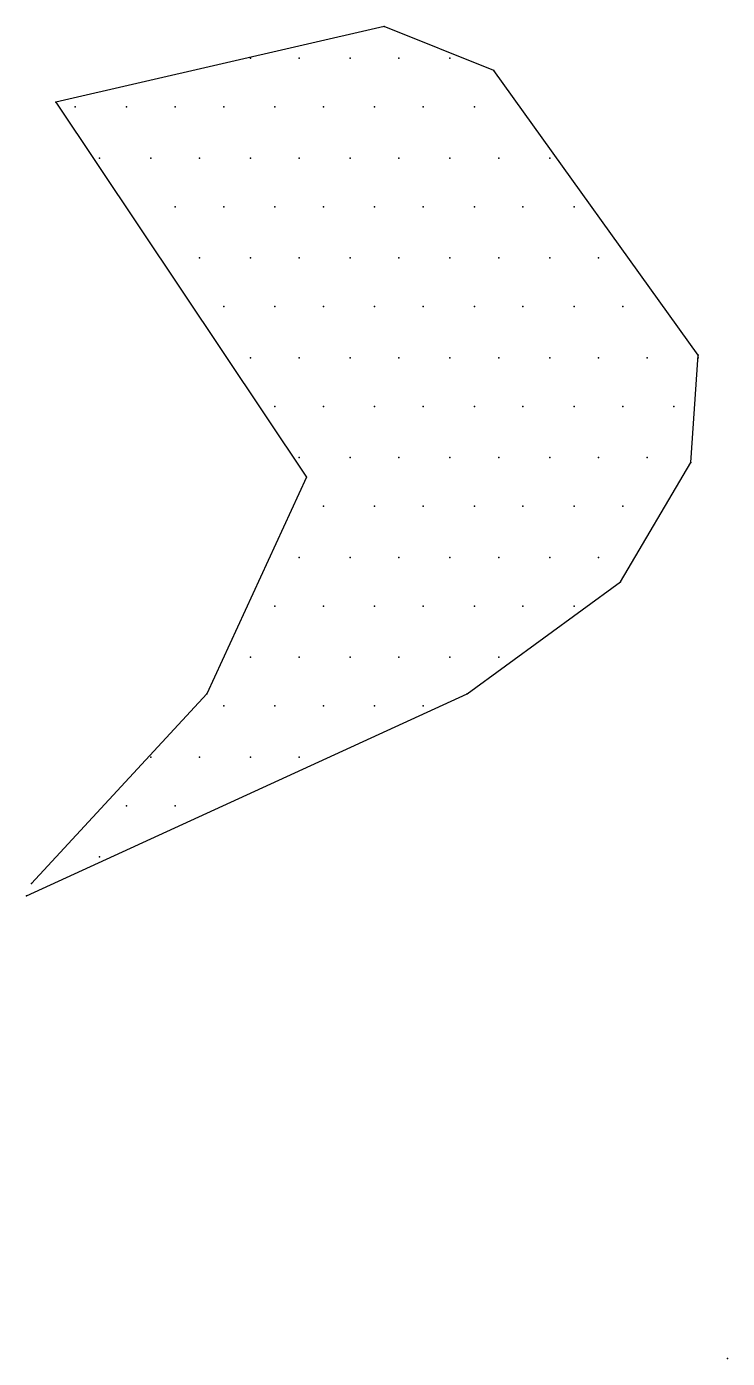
# Model space of a CAD drawing. Extents: x 204392 to 206166, y 706239 to 707835.
# Drawn here: x 204753.55 to 204756.59, y 707763.55 to 707769.33 of the extents above; entities that cross this region are included whole.
import ezdxf

# ---------------------------------------------------------------- set-up
doc = ezdxf.new("R2010")
doc.units = 0
doc.header["$LTSCALE"] = 7
doc.header["$MEASUREMENT"] = 0
doc.layers.add('FNCP001', color=2, linetype='Continuous')
doc.layers.add('KOTERET', color=1, linetype='Continuous')

# ---------------------------------------------------------------- blocks, each defined once
blk = doc.blocks.new('elips')
at = {"layer": 'KOTERET', "color": 2, "linetype": 'Continuous'}
for points in [[(183483.1006, 676929.994), (183482.388, 676929.8304)], [(183483.3381, 676929.899), (183483.1006, 676929.994)], [(183482.8103, 676929.9254), (183482.8103, 676929.9254)], [(183482.9158, 676929.9254), (183482.9158, 676929.9254)], [(183483.0267, 676929.9254), (183483.0267, 676929.9254)], [(183483.1323, 676929.9254), (183483.1323, 676929.9254)], [(183483.2431, 676929.9254), (183483.2431, 676929.9254)], [(183483.7815, 676929.2814), (183483.3381, 676929.899)], [(183482.388, 676929.8304), (183482.9317, 676929.0175)], [(183482.4303, 676929.8198), (183482.4303, 676929.8198)], [(183482.5411, 676929.8198), (183482.5411, 676929.8198)], [(183482.6467, 676929.8198), (183482.6467, 676929.8198)], [(183482.7522, 676929.8198), (183482.7522, 676929.8198)], [(183482.8631, 676929.8198), (183482.8631, 676929.8198)], [(183482.9686, 676929.8198), (183482.9686, 676929.8198)], [(183483.0795, 676929.8198), (183483.0795, 676929.8198)], [(183483.185, 676929.8198), (183483.185, 676929.8198)], [(183483.2959, 676929.8198), (183483.2959, 676929.8198)], [(183482.483, 676929.709), (183482.483, 676929.709)], [(183482.5939, 676929.709), (183482.5939, 676929.709)], [(183482.6994, 676929.709), (183482.6994, 676929.709)], [(183482.8103, 676929.709), (183482.8103, 676929.709)], [(183482.9158, 676929.709), (183482.9158, 676929.709)], [(183483.0267, 676929.709), (183483.0267, 676929.709)], [(183483.1323, 676929.709), (183483.1323, 676929.709)], [(183483.2431, 676929.709), (183483.2431, 676929.709)], [(183483.3487, 676929.709), (183483.3487, 676929.709)], [(183483.4595, 676929.709), (183483.4595, 676929.709)], [(183482.6467, 676929.6034), (183482.6467, 676929.6034)], [(183482.7522, 676929.6034), (183482.7522, 676929.6034)], [(183482.8631, 676929.6034), (183482.8631, 676929.6034)], [(183482.9686, 676929.6034), (183482.9686, 676929.6034)], [(183483.0795, 676929.6034), (183483.0795, 676929.6034)], [(183483.185, 676929.6034), (183483.185, 676929.6034)], [(183483.2959, 676929.6034), (183483.2959, 676929.6034)], [(183483.4014, 676929.6034), (183483.4014, 676929.6034)], [(183483.5123, 676929.6034), (183483.5123, 676929.6034)], [(183482.6994, 676929.4926), (183482.6994, 676929.4926)], [(183482.8103, 676929.4926), (183482.8103, 676929.4926)], [(183482.9158, 676929.4926), (183482.9158, 676929.4926)], [(183483.0267, 676929.4926), (183483.0267, 676929.4926)], [(183483.1323, 676929.4926), (183483.1323, 676929.4926)], [(183483.2431, 676929.4926), (183483.2431, 676929.4926)], [(183483.3487, 676929.4926), (183483.3487, 676929.4926)], [(183483.4595, 676929.4926), (183483.4595, 676929.4926)], [(183483.5651, 676929.4926), (183483.5651, 676929.4926)], [(183482.7522, 676929.387), (183482.7522, 676929.387)], [(183482.8631, 676929.387), (183482.8631, 676929.387)], [(183482.9686, 676929.387), (183482.9686, 676929.387)], [(183483.0795, 676929.387), (183483.0795, 676929.387)], [(183483.185, 676929.387), (183483.185, 676929.387)], [(183483.2959, 676929.387), (183483.2959, 676929.387)], [(183483.4014, 676929.387), (183483.4014, 676929.387)], [(183483.5123, 676929.387), (183483.5123, 676929.387)], [(183483.6178, 676929.387), (183483.6178, 676929.387)], [(183482.8103, 676929.2762), (183482.8103, 676929.2762)], [(183482.9158, 676929.2762), (183482.9158, 676929.2762)], [(183483.0267, 676929.2762), (183483.0267, 676929.2762)], [(183483.1323, 676929.2762), (183483.1323, 676929.2762)], [(183483.2431, 676929.2762), (183483.2431, 676929.2762)], [(183483.3487, 676929.2762), (183483.3487, 676929.2762)], [(183483.4595, 676929.2762), (183483.4595, 676929.2762)], [(183483.5651, 676929.2762), (183483.5651, 676929.2762)], [(183483.6706, 676929.2762), (183483.6706, 676929.2762)], [(183483.7656, 676929.0492), (183483.7815, 676929.2814)], [(183483.7815, 676929.2762), (183483.7815, 676929.2762)], [(183482.8631, 676929.1706), (183482.8631, 676929.1706)], [(183482.9686, 676929.1706), (183482.9686, 676929.1706)], [(183483.0795, 676929.1706), (183483.0795, 676929.1706)], [(183483.185, 676929.1706), (183483.185, 676929.1706)], [(183483.2959, 676929.1706), (183483.2959, 676929.1706)], [(183483.4014, 676929.1706), (183483.4014, 676929.1706)], [(183483.5123, 676929.1706), (183483.5123, 676929.1706)], [(183483.6178, 676929.1706), (183483.6178, 676929.1706)], [(183483.7287, 676929.1706), (183483.7287, 676929.1706)], [(183482.9158, 676929.0598), (183482.9158, 676929.0598)], [(183483.0267, 676929.0598), (183483.0267, 676929.0598)], [(183483.1323, 676929.0598), (183483.1323, 676929.0598)], [(183483.2431, 676929.0598), (183483.2431, 676929.0598)], [(183483.3487, 676929.0598), (183483.3487, 676929.0598)], [(183483.4595, 676929.0598), (183483.4595, 676929.0598)], [(183483.5651, 676929.0598), (183483.5651, 676929.0598)], [(183483.6126, 676928.7906), (183483.7656, 676929.0492)], [(183483.6706, 676929.0598), (183483.6706, 676929.0598)], [(183482.9317, 676929.0175), (183482.7153, 676928.5478)], [(183482.9686, 676928.9542), (183482.9686, 676928.9542)], [(183483.0795, 676928.9542), (183483.0795, 676928.9542)], [(183483.185, 676928.9542), (183483.185, 676928.9542)], [(183483.2959, 676928.9542), (183483.2959, 676928.9542)], [(183483.4014, 676928.9542), (183483.4014, 676928.9542)], [(183483.5123, 676928.9542), (183483.5123, 676928.9542)], [(183483.6178, 676928.9542), (183483.6178, 676928.9542)], [(183482.9158, 676928.8434), (183482.9158, 676928.8434)], [(183483.0267, 676928.8434), (183483.0267, 676928.8434)], [(183483.1323, 676928.8434), (183483.1323, 676928.8434)], [(183483.2431, 676928.8434), (183483.2431, 676928.8434)], [(183483.3487, 676928.8434), (183483.3487, 676928.8434)], [(183483.4595, 676928.8434), (183483.4595, 676928.8434)], [(183483.5651, 676928.8434), (183483.5651, 676928.8434)], [(183483.28, 676928.5478), (183483.6126, 676928.7906)], [(183482.8631, 676928.7378), (183482.8631, 676928.7378)], [(183482.9686, 676928.7378), (183482.9686, 676928.7378)], [(183483.0795, 676928.7378), (183483.0795, 676928.7378)], [(183483.185, 676928.7378), (183483.185, 676928.7378)], [(183483.2959, 676928.7378), (183483.2959, 676928.7378)], [(183483.4014, 676928.7378), (183483.4014, 676928.7378)], [(183483.5123, 676928.7378), (183483.5123, 676928.7378)], [(183482.8103, 676928.627), (183482.8103, 676928.627)], [(183482.9158, 676928.627), (183482.9158, 676928.627)], [(183483.0267, 676928.627), (183483.0267, 676928.627)], [(183483.1323, 676928.627), (183483.1323, 676928.627)], [(183483.2431, 676928.627), (183483.2431, 676928.627)], [(183483.3487, 676928.627), (183483.3487, 676928.627)], [(183482.3247, 676928.1097), (183483.28, 676928.5478)], [(183482.7153, 676928.5478), (183482.3352, 676928.1361)], [(183482.7522, 676928.5214), (183482.7522, 676928.5214)], [(183482.8631, 676928.5214), (183482.8631, 676928.5214)], [(183482.9686, 676928.5214), (183482.9686, 676928.5214)], [(183483.0795, 676928.5214), (183483.0795, 676928.5214)], [(183483.185, 676928.5214), (183483.185, 676928.5214)], [(183482.5939, 676928.4105), (183482.5939, 676928.4105)], [(183482.6994, 676928.4105), (183482.6994, 676928.4105)], [(183482.8103, 676928.4105), (183482.8103, 676928.4105)], [(183482.9158, 676928.4105), (183482.9158, 676928.4105)], [(183482.5411, 676928.305), (183482.5411, 676928.305)], [(183482.6467, 676928.305), (183482.6467, 676928.305)], [(183482.483, 676928.1941), (183482.483, 676928.1941)]]:
    blk.add_lwpolyline(points, dxfattribs=at)
at = {"layer": 'KOTERET', "color": 1}
for p in [(183483.1006, 676929.994), (183483.1006, 676929.994), (183482.8103, 676929.9254), (183482.8103, 676929.9254), (183482.9158, 676929.9254), (183482.9158, 676929.9254), (183483.0267, 676929.9254), (183483.0267, 676929.9254), (183483.1323, 676929.9254), (183483.1323, 676929.9254), (183483.2431, 676929.9254), (183483.2431, 676929.9254), (183483.3381, 676929.899), (183483.3381, 676929.899), (183482.388, 676929.8304), (183482.388, 676929.8304), (183482.4303, 676929.8198), (183482.4303, 676929.8198), (183482.5411, 676929.8198), (183482.5411, 676929.8198), (183482.6467, 676929.8198), (183482.6467, 676929.8198), (183482.7522, 676929.8198), (183482.7522, 676929.8198), (183482.8631, 676929.8198), (183482.8631, 676929.8198), (183482.9686, 676929.8198), (183482.9686, 676929.8198), (183483.0795, 676929.8198), (183483.0795, 676929.8198), (183483.185, 676929.8198), (183483.185, 676929.8198), (183483.2959, 676929.8198), (183483.2959, 676929.8198), (183482.483, 676929.709), (183482.483, 676929.709), (183482.5939, 676929.709), (183482.5939, 676929.709), (183482.6994, 676929.709), (183482.6994, 676929.709), (183482.8103, 676929.709), (183482.8103, 676929.709), (183482.9158, 676929.709), (183482.9158, 676929.709), (183483.0267, 676929.709), (183483.0267, 676929.709), (183483.1323, 676929.709), (183483.1323, 676929.709), (183483.2431, 676929.709), (183483.2431, 676929.709), (183483.3487, 676929.709), (183483.3487, 676929.709), (183483.4595, 676929.709), (183483.4595, 676929.709), (183482.6467, 676929.6034), (183482.6467, 676929.6034), (183482.7522, 676929.6034), (183482.7522, 676929.6034), (183482.8631, 676929.6034), (183482.8631, 676929.6034), (183482.9686, 676929.6034), (183482.9686, 676929.6034), (183483.0795, 676929.6034), (183483.0795, 676929.6034), (183483.185, 676929.6034), (183483.185, 676929.6034), (183483.2959, 676929.6034), (183483.2959, 676929.6034), (183483.4014, 676929.6034), (183483.4014, 676929.6034), (183483.5123, 676929.6034), (183483.5123, 676929.6034), (183482.6994, 676929.4926), (183482.6994, 676929.4926), (183482.8103, 676929.4926), (183482.8103, 676929.4926), (183482.9158, 676929.4926), (183482.9158, 676929.4926), (183483.0267, 676929.4926), (183483.0267, 676929.4926), (183483.1323, 676929.4926), (183483.1323, 676929.4926), (183483.2431, 676929.4926), (183483.2431, 676929.4926), (183483.3487, 676929.4926), (183483.3487, 676929.4926), (183483.4595, 676929.4926), (183483.4595, 676929.4926), (183483.5651, 676929.4926), (183483.5651, 676929.4926), (183482.7522, 676929.387), (183482.7522, 676929.387), (183482.8631, 676929.387), (183482.8631, 676929.387), (183482.9686, 676929.387), (183482.9686, 676929.387), (183483.0795, 676929.387), (183483.0795, 676929.387), (183483.185, 676929.387), (183483.185, 676929.387), (183483.2959, 676929.387), (183483.2959, 676929.387), (183483.4014, 676929.387), (183483.4014, 676929.387), (183483.5123, 676929.387), (183483.5123, 676929.387), (183483.6178, 676929.387), (183483.6178, 676929.387), (183482.8103, 676929.2762), (183482.8103, 676929.2762), (183482.9158, 676929.2762), (183482.9158, 676929.2762), (183483.0267, 676929.2762), (183483.0267, 676929.2762), (183483.1323, 676929.2762), (183483.1323, 676929.2762), (183483.2431, 676929.2762), (183483.2431, 676929.2762), (183483.3487, 676929.2762), (183483.3487, 676929.2762), (183483.4595, 676929.2762), (183483.4595, 676929.2762), (183483.5651, 676929.2762), (183483.5651, 676929.2762), (183483.6706, 676929.2762), (183483.6706, 676929.2762), (183483.7815, 676929.2814), (183483.7815, 676929.2814), (183483.7815, 676929.2762), (183483.7815, 676929.2762), (183482.8631, 676929.1706), (183482.8631, 676929.1706), (183482.9686, 676929.1706), (183482.9686, 676929.1706), (183483.0795, 676929.1706), (183483.0795, 676929.1706), (183483.185, 676929.1706), (183483.185, 676929.1706), (183483.2959, 676929.1706), (183483.2959, 676929.1706), (183483.4014, 676929.1706), (183483.4014, 676929.1706), (183483.5123, 676929.1706), (183483.5123, 676929.1706), (183483.6178, 676929.1706), (183483.6178, 676929.1706), (183483.7287, 676929.1706), (183483.7287, 676929.1706), (183482.9158, 676929.0598), (183482.9158, 676929.0598), (183483.0267, 676929.0598), (183483.0267, 676929.0598), (183483.1323, 676929.0598), (183483.1323, 676929.0598), (183483.2431, 676929.0598), (183483.2431, 676929.0598), (183483.3487, 676929.0598), (183483.3487, 676929.0598), (183483.4595, 676929.0598), (183483.4595, 676929.0598), (183483.5651, 676929.0598), (183483.5651, 676929.0598), (183483.6706, 676929.0598), (183483.6706, 676929.0598), (183483.7656, 676929.0492), (183483.7656, 676929.0492), (183482.9317, 676929.0175), (183482.9317, 676929.0175), (183482.9686, 676928.9542), (183482.9686, 676928.9542), (183483.0795, 676928.9542), (183483.0795, 676928.9542), (183483.185, 676928.9542), (183483.185, 676928.9542), (183483.2959, 676928.9542), (183483.2959, 676928.9542), (183483.4014, 676928.9542), (183483.4014, 676928.9542), (183483.5123, 676928.9542), (183483.5123, 676928.9542), (183483.6178, 676928.9542), (183483.6178, 676928.9542), (183482.9158, 676928.8434), (183482.9158, 676928.8434), (183483.0267, 676928.8434), (183483.0267, 676928.8434), (183483.1323, 676928.8434), (183483.1323, 676928.8434), (183483.2431, 676928.8434), (183483.2431, 676928.8434), (183483.3487, 676928.8434), (183483.3487, 676928.8434), (183483.4595, 676928.8434), (183483.4595, 676928.8434), (183483.5651, 676928.8434), (183483.5651, 676928.8434), (183483.6126, 676928.7906), (183483.6126, 676928.7906), (183482.8631, 676928.7378), (183482.8631, 676928.7378), (183482.9686, 676928.7378), (183482.9686, 676928.7378), (183483.0795, 676928.7378), (183483.0795, 676928.7378), (183483.185, 676928.7378), (183483.185, 676928.7378), (183483.2959, 676928.7378), (183483.2959, 676928.7378), (183483.4014, 676928.7378), (183483.4014, 676928.7378), (183483.5123, 676928.7378), (183483.5123, 676928.7378), (183482.8103, 676928.627), (183482.8103, 676928.627), (183482.9158, 676928.627), (183482.9158, 676928.627), (183483.0267, 676928.627), (183483.0267, 676928.627), (183483.1323, 676928.627), (183483.1323, 676928.627), (183483.2431, 676928.627), (183483.2431, 676928.627), (183483.3487, 676928.627), (183483.3487, 676928.627), (183482.7153, 676928.5478), (183482.7153, 676928.5478), (183483.28, 676928.5478), (183483.28, 676928.5478), (183482.7522, 676928.5214), (183482.7522, 676928.5214), (183482.8631, 676928.5214), (183482.8631, 676928.5214), (183482.9686, 676928.5214), (183482.9686, 676928.5214), (183483.0795, 676928.5214), (183483.0795, 676928.5214), (183483.185, 676928.5214), (183483.185, 676928.5214), (183482.5939, 676928.4105), (183482.5939, 676928.4105), (183482.6994, 676928.4105), (183482.6994, 676928.4105), (183482.8103, 676928.4105), (183482.8103, 676928.4105), (183482.9158, 676928.4105), (183482.9158, 676928.4105), (183482.5411, 676928.305), (183482.5411, 676928.305), (183482.6467, 676928.305), (183482.6467, 676928.305), (183482.483, 676928.1941), (183482.483, 676928.1941), (183482.3352, 676928.1361), (183482.3247, 676928.1097), (183483.8448, 676927.1068), (183483.8448, 676927.1068)]:
    blk.add_point(p, dxfattribs=at)

msp = doc.modelspace()

# ---------------------------------------------------------------- block references
at = {"layer": 'FNCP001', "xscale": 2, "yscale": 2, "zscale": 2}
msp.add_blockref('elips', (-162211.0999, -646090.6624), dxfattribs=at)

doc.saveas('drawing.dxf')
